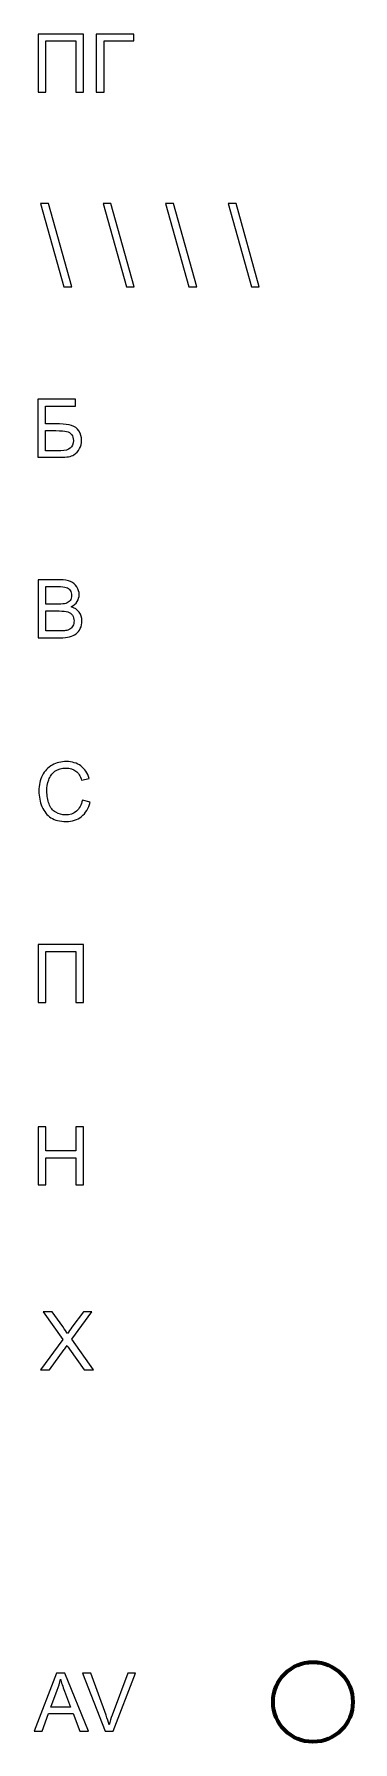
# Model space of a CAD drawing. Header units: millimetres. Extents: x -371 to 3181, y -611 to 488.
# Drawn here: x 2974 to 3074, y -48 to 488 of the extents above; entities that cross this region are included whole.
import ezdxf

# ---------------------------------------------------------------- set-up
doc = ezdxf.new("R2010")
doc.units = ezdxf.units.MM
doc.header["$MEASUREMENT"] = 0
doc.layers.add('layer 1', color=7, linetype='Continuous')

msp = doc.modelspace()

# ---------------------------------------------------------------- linework, layer by layer
at = {"layer": 'layer 1', "color": 142, "lineweight": 9}
for points, knots in [([(2975.2138, 487.8592), (2975.2138, 487.8592), (2989.4886, 487.8592), (2989.4886, 487.8592), (2989.4886, 487.8592), (2989.4886, 487.8592), (2989.4886, 469.6728), (2989.4886, 469.6728), (2989.4886, 469.6728), (2989.4886, 469.6728), (2987.0756, 469.6728), (2987.0756, 469.6728), (2987.0756, 469.6728), (2987.0756, 469.6728), (2987.0756, 485.7256), (2987.0756, 485.7256), (2987.0756, 485.7256), (2987.0756, 485.7256), (2977.6268, 485.7256), (2977.6268, 485.7256), (2977.6268, 485.7256), (2977.6268, 485.7256), (2977.6268, 469.6728), (2977.6268, 469.6728), (2977.6268, 469.6728), (2977.6268, 469.6728), (2975.2138, 469.6728), (2975.2138, 469.6728), (2975.2138, 469.6728), (2975.2138, 469.6728), (2975.2138, 487.8592), (2975.2138, 487.8592)], [0, 0, 0, 0, 0.11111111, 0.11111111, 0.11111111, 0.11111111, 0.22222222, 0.22222222, 0.22222222, 0.22222222, 0.33333333, 0.33333333, 0.33333333, 0.33333333, 0.44444444, 0.44444444, 0.44444444, 0.44444444, 0.55555556, 0.55555556, 0.55555556, 0.55555556, 0.66666667, 0.66666667, 0.66666667, 0.66666667, 0.77777778, 0.77777778, 0.77777778, 0.77777778, 1, 1, 1, 1]), ([(2993.4976, 487.8592), (2993.4976, 487.8592), (3005.2579, 487.8592), (3005.2579, 487.8592), (3005.2579, 487.8592), (3005.2579, 487.8592), (3005.2579, 485.7256), (3005.2579, 485.7256), (3005.2579, 485.7256), (3005.2579, 485.7256), (2995.9106, 485.7256), (2995.9106, 485.7256), (2995.9106, 485.7256), (2995.9106, 485.7256), (2995.9106, 469.6728), (2995.9106, 469.6728), (2995.9106, 469.6728), (2995.9106, 469.6728), (2993.4976, 469.6728), (2993.4976, 469.6728), (2993.4976, 469.6728), (2993.4976, 469.6728), (2993.4976, 487.8592), (2993.4976, 487.8592)], [0, 0, 0, 0, 0.14285714, 0.14285714, 0.14285714, 0.14285714, 0.28571429, 0.28571429, 0.28571429, 0.28571429, 0.42857143, 0.42857143, 0.42857143, 0.42857143, 0.57142857, 0.57142857, 0.57142857, 0.57142857, 0.71428571, 0.71428571, 0.71428571, 0.71428571, 1, 1, 1, 1]), ([(2983.3161, 408.641), (2983.3161, 408.641), (2976.0136, 434.7465), (2976.0136, 434.7465), (2976.0136, 434.7465), (2976.0136, 434.7465), (2978.4948, 434.7465), (2978.4948, 434.7465), (2978.4948, 434.7465), (2978.4948, 434.7465), (2985.7973, 408.641), (2985.7973, 408.641), (2985.7973, 408.641), (2985.7973, 408.641), (2983.3161, 408.641), (2983.3161, 408.641)], [0, 0, 0, 0, 0.2, 0.2, 0.2, 0.2, 0.4, 0.4, 0.4, 0.4, 0.6, 0.6, 0.6, 0.6, 1, 1, 1, 1]), ([(3002.9187, 408.641), (3002.9187, 408.641), (2995.6162, 434.7465), (2995.6162, 434.7465), (2995.6162, 434.7465), (2995.6162, 434.7465), (2998.0974, 434.7465), (2998.0974, 434.7465), (2998.0974, 434.7465), (2998.0974, 434.7465), (3005.3999, 408.641), (3005.3999, 408.641), (3005.3999, 408.641), (3005.3999, 408.641), (3002.9187, 408.641), (3002.9187, 408.641)], [0, 0, 0, 0, 0.2, 0.2, 0.2, 0.2, 0.4, 0.4, 0.4, 0.4, 0.6, 0.6, 0.6, 0.6, 1, 1, 1, 1]), ([(3022.5213, 408.641), (3022.5213, 408.641), (3015.2188, 434.7465), (3015.2188, 434.7465), (3015.2188, 434.7465), (3015.2188, 434.7465), (3017.7, 434.7465), (3017.7, 434.7465), (3017.7, 434.7465), (3017.7, 434.7465), (3025.0025, 408.641), (3025.0025, 408.641), (3025.0025, 408.641), (3025.0025, 408.641), (3022.5213, 408.641), (3022.5213, 408.641)], [0, 0, 0, 0, 0.2, 0.2, 0.2, 0.2, 0.4, 0.4, 0.4, 0.4, 0.6, 0.6, 0.6, 0.6, 1, 1, 1, 1]), ([(3042.1239, 408.641), (3042.1239, 408.641), (3034.8214, 434.7465), (3034.8214, 434.7465), (3034.8214, 434.7465), (3034.8214, 434.7465), (3037.3026, 434.7465), (3037.3026, 434.7465), (3037.3026, 434.7465), (3037.3026, 434.7465), (3044.6051, 408.641), (3044.6051, 408.641), (3044.6051, 408.641), (3044.6051, 408.641), (3042.1239, 408.641), (3042.1239, 408.641)], [0, 0, 0, 0, 0.2, 0.2, 0.2, 0.2, 0.4, 0.4, 0.4, 0.4, 0.6, 0.6, 0.6, 0.6, 1, 1, 1, 1]), ([(2975.1724, 373.3509), (2975.1724, 373.3509), (2986.9834, 373.3509), (2986.9834, 373.3509), (2986.9834, 373.3509), (2986.9834, 373.3509), (2986.9834, 371.2173), (2986.9834, 371.2173), (2986.9834, 371.2173), (2986.9834, 371.2173), (2977.5854, 371.2173), (2977.5854, 371.2173), (2977.5854, 371.2173), (2977.5854, 371.2173), (2977.5854, 365.6039), (2977.5854, 365.6039), (2977.5854, 365.6039), (2977.5854, 365.6039), (2981.9288, 365.6039), (2981.9288, 365.6039), (2981.9288, 365.6039), (2983.5332, 365.6039), (2984.8075, 365.4515), (2985.7557, 365.1425), (2985.7557, 365.1425), (2986.704, 364.8377), (2987.4618, 364.2619), (2988.0333, 363.411), (2988.0333, 363.411), (2988.6048, 362.5644), (2988.8884, 361.578), (2988.8884, 360.4519), (2988.8884, 360.4519), (2988.8884, 359.5333), (2988.6852, 358.6739), (2988.2746, 357.8781), (2988.2746, 357.8781), (2987.8639, 357.078), (2987.2543, 356.426), (2986.4415, 355.9223), (2986.4415, 355.9223), (2985.633, 355.4185), (2984.2487, 355.1645), (2982.2971, 355.1645), (2982.2971, 355.1645), (2982.2971, 355.1645), (2975.1724, 355.1645), (2975.1724, 355.1645), (2975.1724, 355.1645), (2975.1724, 355.1645), (2975.1724, 373.3509), (2975.1724, 373.3509)], [0, 0, 0, 0, 0.07142857, 0.07142857, 0.07142857, 0.07142857, 0.14285714, 0.14285714, 0.14285714, 0.14285714, 0.21428571, 0.21428571, 0.21428571, 0.21428571, 0.28571429, 0.28571429, 0.28571429, 0.28571429, 0.35714286, 0.35714286, 0.35714286, 0.35714286, 0.42857143, 0.42857143, 0.42857143, 0.42857143, 0.5, 0.5, 0.5, 0.5, 0.57142857, 0.57142857, 0.57142857, 0.57142857, 0.64285714, 0.64285714, 0.64285714, 0.64285714, 0.71428571, 0.71428571, 0.71428571, 0.71428571, 0.78571429, 0.78571429, 0.78571429, 0.78571429, 0.85714286, 0.85714286, 0.85714286, 0.85714286, 1, 1, 1, 1]), ([(2977.5854, 357.2219), (2977.5854, 357.2219), (2982.3987, 357.2219), (2982.3987, 357.2219), (2982.3987, 357.2219), (2983.6983, 357.2219), (2984.672, 357.4844), (2985.3239, 358.0135), (2985.3239, 358.0135), (2985.9716, 358.5427), (2986.2976, 359.3343), (2986.2976, 360.3884), (2986.2976, 360.3884), (2986.2976, 361.142), (2986.1113, 361.7685), (2985.7388, 362.2723), (2985.7388, 362.2723), (2985.3663, 362.776), (2984.8498, 363.1105), (2984.1894, 363.2756), (2984.1894, 363.2756), (2983.5248, 363.4407), (2982.3945, 363.5211), (2980.7985, 363.5211), (2980.7985, 363.5211), (2980.7985, 363.5211), (2977.5854, 363.5211), (2977.5854, 363.5211), (2977.5854, 363.5211), (2977.5854, 363.5211), (2977.5854, 357.2219), (2977.5854, 357.2219)], [0, 0, 0, 0, 0.11111111, 0.11111111, 0.11111111, 0.11111111, 0.22222222, 0.22222222, 0.22222222, 0.22222222, 0.33333333, 0.33333333, 0.33333333, 0.33333333, 0.44444444, 0.44444444, 0.44444444, 0.44444444, 0.55555556, 0.55555556, 0.55555556, 0.55555556, 0.66666667, 0.66666667, 0.66666667, 0.66666667, 0.77777778, 0.77777778, 0.77777778, 0.77777778, 1, 1, 1, 1]), ([(2975.2631, 298.5689), (2975.2631, 298.5689), (2975.2631, 316.7553), (2975.2631, 316.7553), (2975.2631, 316.7553), (2975.2631, 316.7553), (2982.0872, 316.7553), (2982.0872, 316.7553), (2982.0872, 316.7553), (2983.4758, 316.7553), (2984.5891, 316.5733), (2985.4316, 316.205), (2985.4316, 316.205), (2986.2698, 315.8367), (2986.9259, 315.2694), (2987.4001, 314.5032), (2987.4001, 314.5032), (2987.8784, 313.7412), (2988.1155, 312.9411), (2988.1155, 312.1029), (2988.1155, 312.1029), (2988.1155, 311.3282), (2987.9038, 310.5958), (2987.4847, 309.91), (2987.4847, 309.91), (2987.0656, 309.2242), (2986.4306, 308.6696), (2985.5797, 308.2463), (2985.5797, 308.2463), (2986.6804, 307.9246), (2987.5271, 307.3742), (2988.1155, 306.5953), (2988.1155, 306.5953), (2988.7082, 305.8206), (2989.0045, 304.902), (2989.0045, 303.8436), (2989.0045, 303.8436), (2989.0045, 302.9885), (2988.8225, 302.1969), (2988.4626, 301.4645), (2988.4626, 301.4645), (2988.1028, 300.7321), (2987.6583, 300.1691), (2987.1291, 299.7712), (2987.1291, 299.7712), (2986.6, 299.3775), (2985.9353, 299.0769), (2985.1395, 298.8737), (2985.1395, 298.8737), (2984.3394, 298.6705), (2983.3615, 298.5689), (2982.2015, 298.5689), (2982.2015, 298.5689), (2982.2015, 298.5689), (2975.2631, 298.5689), (2975.2631, 298.5689)], [0, 0, 0, 0, 0.06666667, 0.06666667, 0.06666667, 0.06666667, 0.13333333, 0.13333333, 0.13333333, 0.13333333, 0.2, 0.2, 0.2, 0.2, 0.26666667, 0.26666667, 0.26666667, 0.26666667, 0.33333333, 0.33333333, 0.33333333, 0.33333333, 0.4, 0.4, 0.4, 0.4, 0.46666667, 0.46666667, 0.46666667, 0.46666667, 0.53333333, 0.53333333, 0.53333333, 0.53333333, 0.6, 0.6, 0.6, 0.6, 0.66666667, 0.66666667, 0.66666667, 0.66666667, 0.73333333, 0.73333333, 0.73333333, 0.73333333, 0.8, 0.8, 0.8, 0.8, 0.86666667, 0.86666667, 0.86666667, 0.86666667, 1, 1, 1, 1]), ([(2977.6761, 309.1099), (2977.6761, 309.1099), (2981.6089, 309.1099), (2981.6089, 309.1099), (2981.6089, 309.1099), (2982.6757, 309.1099), (2983.4419, 309.1819), (2983.9033, 309.3216), (2983.9033, 309.3216), (2984.5172, 309.5036), (2984.9786, 309.8084), (2985.2876, 310.2317), (2985.2876, 310.2317), (2985.5967, 310.6551), (2985.7533, 311.1842), (2985.7533, 311.8235), (2985.7533, 311.8235), (2985.7533, 312.4288), (2985.6094, 312.9622), (2985.3173, 313.4194), (2985.3173, 313.4194), (2985.0294, 313.8809), (2984.6145, 314.1984), (2984.0769, 314.3677), (2984.0769, 314.3677), (2983.5393, 314.537), (2982.6164, 314.6217), (2981.3125, 314.6217), (2981.3125, 314.6217), (2981.3125, 314.6217), (2977.6761, 314.6217), (2977.6761, 314.6217), (2977.6761, 314.6217), (2977.6761, 314.6217), (2977.6761, 309.1099), (2977.6761, 309.1099)], [0, 0, 0, 0, 0.1, 0.1, 0.1, 0.1, 0.2, 0.2, 0.2, 0.2, 0.3, 0.3, 0.3, 0.3, 0.4, 0.4, 0.4, 0.4, 0.5, 0.5, 0.5, 0.5, 0.6, 0.6, 0.6, 0.6, 0.7, 0.7, 0.7, 0.7, 0.8, 0.8, 0.8, 0.8, 1, 1, 1, 1]), ([(2977.6761, 300.7025), (2977.6761, 300.7025), (2982.2058, 300.7025), (2982.2058, 300.7025), (2982.2058, 300.7025), (2982.9847, 300.7025), (2983.5308, 300.7321), (2983.8483, 300.7914), (2983.8483, 300.7914), (2984.3986, 300.8888), (2984.8643, 301.0539), (2985.2368, 301.2867), (2985.2368, 301.2867), (2985.6094, 301.5195), (2985.9142, 301.8582), (2986.1555, 302.3027), (2986.1555, 302.3027), (2986.3968, 302.7472), (2986.5153, 303.2594), (2986.5153, 303.8394), (2986.5153, 303.8394), (2986.5153, 304.521), (2986.3417, 305.1094), (2985.9904, 305.6132), (2985.9904, 305.6132), (2985.6432, 306.1169), (2985.1606, 306.4683), (2984.5426, 306.6715), (2984.5426, 306.6715), (2983.9287, 306.8747), (2983.0397, 306.9763), (2981.884, 306.9763), (2981.884, 306.9763), (2981.884, 306.9763), (2977.6761, 306.9763), (2977.6761, 306.9763), (2977.6761, 306.9763), (2977.6761, 306.9763), (2977.6761, 300.7025), (2977.6761, 300.7025)], [0, 0, 0, 0, 0.09090909, 0.09090909, 0.09090909, 0.09090909, 0.18181818, 0.18181818, 0.18181818, 0.18181818, 0.27272727, 0.27272727, 0.27272727, 0.27272727, 0.36363636, 0.36363636, 0.36363636, 0.36363636, 0.45454545, 0.45454545, 0.45454545, 0.45454545, 0.54545455, 0.54545455, 0.54545455, 0.54545455, 0.63636364, 0.63636364, 0.63636364, 0.63636364, 0.72727273, 0.72727273, 0.72727273, 0.72727273, 0.81818182, 0.81818182, 0.81818182, 0.81818182, 1, 1, 1, 1]), ([(2989.1419, 247.6296), (2989.1419, 247.6296), (2991.5549, 247.02), (2991.5549, 247.02), (2991.5549, 247.02), (2991.0511, 245.0431), (2990.1452, 243.5402), (2988.8371, 242.5031), (2988.8371, 242.5031), (2987.529, 241.4659), (2985.9288, 240.9452), (2984.0365, 240.9452), (2984.0365, 240.9452), (2982.0807, 240.9452), (2980.489, 241.3431), (2979.2613, 242.1432), (2979.2613, 242.1432), (2978.0336, 242.9391), (2977.1023, 244.0948), (2976.4631, 245.6061), (2976.4631, 245.6061), (2975.8238, 247.1216), (2975.5021, 248.743), (2975.5021, 250.4787), (2975.5021, 250.4787), (2975.5021, 252.371), (2975.8619, 254.022), (2976.5858, 255.4317), (2976.5858, 255.4317), (2977.3097, 256.8414), (2978.3384, 257.9124), (2979.6719, 258.6448), (2979.6719, 258.6448), (2981.0054, 259.3771), (2982.4744, 259.7412), (2984.0746, 259.7412), (2984.0746, 259.7412), (2985.8949, 259.7412), (2987.4232, 259.2798), (2988.6593, 258.3527), (2988.6593, 258.3527), (2989.8997, 257.4256), (2990.7633, 256.1259), (2991.2501, 254.4495), (2991.2501, 254.4495), (2991.2501, 254.4495), (2988.8879, 253.8907), (2988.8879, 253.8907), (2988.8879, 253.8907), (2988.4688, 255.2115), (2987.855, 256.1767), (2987.0549, 256.7779), (2987.0549, 256.7779), (2986.2548, 257.3832), (2985.2472, 257.6838), (2984.0323, 257.6838), (2984.0323, 257.6838), (2982.6395, 257.6838), (2981.4711, 257.3494), (2980.5355, 256.6805), (2980.5355, 256.6805), (2979.6, 256.0116), (2978.9396, 255.1099), (2978.5628, 253.9839), (2978.5628, 253.9839), (2978.1818, 252.8536), (2977.9913, 251.6894), (2977.9913, 250.4914), (2977.9913, 250.4914), (2977.9913, 248.9462), (2978.2157, 247.5958), (2978.6644, 246.4443), (2978.6644, 246.4443), (2979.1131, 245.2886), (2979.8116, 244.4292), (2980.7599, 243.8577), (2980.7599, 243.8577), (2981.7082, 243.2862), (2982.7326, 243.0026), (2983.8375, 243.0026), (2983.8375, 243.0026), (2985.1837, 243.0026), (2986.3183, 243.3921), (2987.2496, 244.1668), (2987.2496, 244.1668), (2988.1809, 244.9457), (2988.8117, 246.0972), (2989.1419, 247.6296)], [0, 0, 0, 0, 0.04347826, 0.04347826, 0.04347826, 0.04347826, 0.08695652, 0.08695652, 0.08695652, 0.08695652, 0.13043478, 0.13043478, 0.13043478, 0.13043478, 0.17391304, 0.17391304, 0.17391304, 0.17391304, 0.2173913, 0.2173913, 0.2173913, 0.2173913, 0.26086957, 0.26086957, 0.26086957, 0.26086957, 0.30434783, 0.30434783, 0.30434783, 0.30434783, 0.34782609, 0.34782609, 0.34782609, 0.34782609, 0.39130435, 0.39130435, 0.39130435, 0.39130435, 0.43478261, 0.43478261, 0.43478261, 0.43478261, 0.47826087, 0.47826087, 0.47826087, 0.47826087, 0.52173913, 0.52173913, 0.52173913, 0.52173913, 0.56521739, 0.56521739, 0.56521739, 0.56521739, 0.60869565, 0.60869565, 0.60869565, 0.60869565, 0.65217391, 0.65217391, 0.65217391, 0.65217391, 0.69565217, 0.69565217, 0.69565217, 0.69565217, 0.73913043, 0.73913043, 0.73913043, 0.73913043, 0.7826087, 0.7826087, 0.7826087, 0.7826087, 0.82608696, 0.82608696, 0.82608696, 0.82608696, 0.86956522, 0.86956522, 0.86956522, 0.86956522, 0.91304348, 0.91304348, 0.91304348, 0.91304348, 1, 1, 1, 1]), ([(2975.2138, 202.3381), (2975.2138, 202.3381), (2989.4886, 202.3381), (2989.4886, 202.3381), (2989.4886, 202.3381), (2989.4886, 202.3381), (2989.4886, 184.1517), (2989.4886, 184.1517), (2989.4886, 184.1517), (2989.4886, 184.1517), (2987.0756, 184.1517), (2987.0756, 184.1517), (2987.0756, 184.1517), (2987.0756, 184.1517), (2987.0756, 200.2045), (2987.0756, 200.2045), (2987.0756, 200.2045), (2987.0756, 200.2045), (2977.6268, 200.2045), (2977.6268, 200.2045), (2977.6268, 200.2045), (2977.6268, 200.2045), (2977.6268, 184.1517), (2977.6268, 184.1517), (2977.6268, 184.1517), (2977.6268, 184.1517), (2975.2138, 184.1517), (2975.2138, 184.1517), (2975.2138, 184.1517), (2975.2138, 184.1517), (2975.2138, 202.3381), (2975.2138, 202.3381)], [0, 0, 0, 0, 0.11111111, 0.11111111, 0.11111111, 0.11111111, 0.22222222, 0.22222222, 0.22222222, 0.22222222, 0.33333333, 0.33333333, 0.33333333, 0.33333333, 0.44444444, 0.44444444, 0.44444444, 0.44444444, 0.55555556, 0.55555556, 0.55555556, 0.55555556, 0.66666667, 0.66666667, 0.66666667, 0.66666667, 0.77777778, 0.77777778, 0.77777778, 0.77777778, 1, 1, 1, 1]), ([(2975.2253, 126.9564), (2975.2253, 126.9564), (2975.2253, 145.1428), (2975.2253, 145.1428), (2975.2253, 145.1428), (2975.2253, 145.1428), (2977.6383, 145.1428), (2977.6383, 145.1428), (2977.6383, 145.1428), (2977.6383, 145.1428), (2977.6383, 137.6498), (2977.6383, 137.6498), (2977.6383, 137.6498), (2977.6383, 137.6498), (2987.0363, 137.6498), (2987.0363, 137.6498), (2987.0363, 137.6498), (2987.0363, 137.6498), (2987.0363, 145.1428), (2987.0363, 145.1428), (2987.0363, 145.1428), (2987.0363, 145.1428), (2989.4493, 145.1428), (2989.4493, 145.1428), (2989.4493, 145.1428), (2989.4493, 145.1428), (2989.4493, 126.9564), (2989.4493, 126.9564), (2989.4493, 126.9564), (2989.4493, 126.9564), (2987.0363, 126.9564), (2987.0363, 126.9564), (2987.0363, 126.9564), (2987.0363, 126.9564), (2987.0363, 135.5162), (2987.0363, 135.5162), (2987.0363, 135.5162), (2987.0363, 135.5162), (2977.6383, 135.5162), (2977.6383, 135.5162), (2977.6383, 135.5162), (2977.6383, 135.5162), (2977.6383, 126.9564), (2977.6383, 126.9564), (2977.6383, 126.9564), (2977.6383, 126.9564), (2975.2253, 126.9564), (2975.2253, 126.9564)], [0, 0, 0, 0, 0.07692308, 0.07692308, 0.07692308, 0.07692308, 0.15384615, 0.15384615, 0.15384615, 0.15384615, 0.23076923, 0.23076923, 0.23076923, 0.23076923, 0.30769231, 0.30769231, 0.30769231, 0.30769231, 0.38461538, 0.38461538, 0.38461538, 0.38461538, 0.46153846, 0.46153846, 0.46153846, 0.46153846, 0.53846154, 0.53846154, 0.53846154, 0.53846154, 0.61538462, 0.61538462, 0.61538462, 0.61538462, 0.69230769, 0.69230769, 0.69230769, 0.69230769, 0.76923077, 0.76923077, 0.76923077, 0.76923077, 0.84615385, 0.84615385, 0.84615385, 0.84615385, 1, 1, 1, 1]), ([(2975.9473, 69.0319), (2975.9473, 69.0319), (2982.9746, 78.468), (2982.9746, 78.468), (2982.9746, 78.468), (2982.9746, 78.468), (2976.7855, 87.2183), (2976.7855, 87.2183), (2976.7855, 87.2183), (2976.7855, 87.2183), (2979.6514, 87.2183), (2979.6514, 87.2183), (2979.6514, 87.2183), (2979.6514, 87.2183), (2982.9661, 82.5659), (2982.9661, 82.5659), (2982.9661, 82.5659), (2983.6562, 81.6007), (2984.1345, 80.8641), (2984.4097, 80.3518), (2984.4097, 80.3518), (2984.8203, 80.9868), (2985.3029, 81.6642), (2985.8575, 82.3796), (2985.8575, 82.3796), (2985.8575, 82.3796), (2989.4897, 87.2183), (2989.4897, 87.2183), (2989.4897, 87.2183), (2989.4897, 87.2183), (2992.1271, 87.2183), (2992.1271, 87.2183), (2992.1271, 87.2183), (2992.1271, 87.2183), (2985.8109, 78.5738), (2985.8109, 78.5738), (2985.8109, 78.5738), (2985.8109, 78.5738), (2992.6097, 69.0319), (2992.6097, 69.0319), (2992.6097, 69.0319), (2992.6097, 69.0319), (2989.6548, 69.0319), (2989.6548, 69.0319), (2989.6548, 69.0319), (2989.6548, 69.0319), (2985.0659, 75.5174), (2985.0659, 75.5174), (2985.0659, 75.5174), (2984.8034, 75.8857), (2984.5536, 76.254), (2984.3208, 76.618), (2984.3208, 76.618), (2983.9144, 76.0084), (2983.6265, 75.5809), (2983.4487, 75.3396), (2983.4487, 75.3396), (2983.4487, 75.3396), (2978.8386, 69.0319), (2978.8386, 69.0319), (2978.8386, 69.0319), (2978.8386, 69.0319), (2975.9473, 69.0319), (2975.9473, 69.0319)], [0, 0, 0, 0, 0.05882353, 0.05882353, 0.05882353, 0.05882353, 0.11764706, 0.11764706, 0.11764706, 0.11764706, 0.17647059, 0.17647059, 0.17647059, 0.17647059, 0.23529412, 0.23529412, 0.23529412, 0.23529412, 0.29411765, 0.29411765, 0.29411765, 0.29411765, 0.35294118, 0.35294118, 0.35294118, 0.35294118, 0.41176471, 0.41176471, 0.41176471, 0.41176471, 0.47058824, 0.47058824, 0.47058824, 0.47058824, 0.52941176, 0.52941176, 0.52941176, 0.52941176, 0.58823529, 0.58823529, 0.58823529, 0.58823529, 0.64705882, 0.64705882, 0.64705882, 0.64705882, 0.70588235, 0.70588235, 0.70588235, 0.70588235, 0.76470588, 0.76470588, 0.76470588, 0.76470588, 0.82352941, 0.82352941, 0.82352941, 0.82352941, 0.88235294, 0.88235294, 0.88235294, 0.88235294, 1, 1, 1, 1]), ([(2974.0049, -44.3013), (2974.0049, -44.3013), (2980.9814, -26.1149), (2980.9814, -26.1149), (2980.9814, -26.1149), (2980.9814, -26.1149), (2983.6273, -26.1149), (2983.6273, -26.1149), (2983.6273, -26.1149), (2983.6273, -26.1149), (2991.0314, -44.3013), (2991.0314, -44.3013), (2991.0314, -44.3013), (2991.0314, -44.3013), (2988.2924, -44.3013), (2988.2924, -44.3013), (2988.2924, -44.3013), (2988.2924, -44.3013), (2986.1884, -38.7895), (2986.1884, -38.7895), (2986.1884, -38.7895), (2986.1884, -38.7895), (2978.5303, -38.7895), (2978.5303, -38.7895), (2978.5303, -38.7895), (2978.5303, -38.7895), (2976.5576, -44.3013), (2976.5576, -44.3013), (2976.5576, -44.3013), (2976.5576, -44.3013), (2974.0049, -44.3013), (2974.0049, -44.3013)], [0, 0, 0, 0, 0.11111111, 0.11111111, 0.11111111, 0.11111111, 0.22222222, 0.22222222, 0.22222222, 0.22222222, 0.33333333, 0.33333333, 0.33333333, 0.33333333, 0.44444444, 0.44444444, 0.44444444, 0.44444444, 0.55555556, 0.55555556, 0.55555556, 0.55555556, 0.66666667, 0.66666667, 0.66666667, 0.66666667, 0.77777778, 0.77777778, 0.77777778, 0.77777778, 1, 1, 1, 1]), ([(2996.2384, -44.3013), (2996.2384, -44.3013), (2989.2111, -26.1149), (2989.2111, -26.1149), (2989.2111, -26.1149), (2989.2111, -26.1149), (2991.8188, -26.1149), (2991.8188, -26.1149), (2991.8188, -26.1149), (2991.8188, -26.1149), (2996.5432, -39.3314), (2996.5432, -39.3314), (2996.5432, -39.3314), (2996.92, -40.3897), (2997.2417, -41.3803), (2997.4957, -42.3074), (2997.4957, -42.3074), (2997.7751, -41.3126), (2998.1011, -40.322), (2998.4736, -39.3314), (2998.4736, -39.3314), (2998.4736, -39.3314), (3003.3758, -26.1149), (3003.3758, -26.1149), (3003.3758, -26.1149), (3003.3758, -26.1149), (3005.8311, -26.1149), (3005.8311, -26.1149), (3005.8311, -26.1149), (3005.8311, -26.1149), (2998.7403, -44.3013), (2998.7403, -44.3013), (2998.7403, -44.3013), (2998.7403, -44.3013), (2996.2384, -44.3013), (2996.2384, -44.3013)], [0, 0, 0, 0, 0.1, 0.1, 0.1, 0.1, 0.2, 0.2, 0.2, 0.2, 0.3, 0.3, 0.3, 0.3, 0.4, 0.4, 0.4, 0.4, 0.5, 0.5, 0.5, 0.5, 0.6, 0.6, 0.6, 0.6, 0.7, 0.7, 0.7, 0.7, 0.8, 0.8, 0.8, 0.8, 1, 1, 1, 1]), ([(2979.2373, -36.8337), (2979.2373, -36.8337), (2985.4349, -36.8337), (2985.4349, -36.8337), (2985.4349, -36.8337), (2985.4349, -36.8337), (2983.5384, -31.7918), (2983.5384, -31.7918), (2983.5384, -31.7918), (2982.9669, -30.2593), (2982.5351, -28.9936), (2982.2345, -27.9945), (2982.2345, -27.9945), (2981.9847, -29.1798), (2981.6503, -30.344), (2981.2312, -31.4955), (2981.2312, -31.4955), (2981.2312, -31.4955), (2979.2373, -36.8337), (2979.2373, -36.8337)], [0, 0, 0, 0, 0.16666667, 0.16666667, 0.16666667, 0.16666667, 0.33333333, 0.33333333, 0.33333333, 0.33333333, 0.5, 0.5, 0.5, 0.5, 0.66666667, 0.66666667, 0.66666667, 0.66666667, 1, 1, 1, 1])]:
    msp.add_open_spline(points, degree=3, knots=knots, dxfattribs=at)
at = {"layer": 'layer 1', "color": 242, "lineweight": 200}
for points in [[(3061.4389, -22.6791), (3054.5353, -22.6791), (3048.9389, -28.2755), (3048.9389, -35.1791), (3048.9389, -35.1791), (3048.9389, -42.0826), (3054.5353, -47.6791), (3061.4389, -47.6791), (3061.4389, -47.6791), (3068.3424, -47.6791), (3073.9389, -42.0827), (3073.9389, -35.1791), (3073.9389, -35.1791), (3073.9389, -28.2756), (3068.3425, -22.6791), (3061.4389, -22.6791)], [(3061.4389, -22.6791), (3054.5353, -22.6791), (3048.9389, -28.2755), (3048.9389, -35.1791), (3048.9389, -35.1791), (3048.9389, -42.0826), (3054.5353, -47.6791), (3061.4389, -47.6791), (3061.4389, -47.6791), (3068.3424, -47.6791), (3073.9389, -42.0827), (3073.9389, -35.1792), (3073.9389, -35.1792), (3073.9389, -28.2756), (3068.3425, -22.6791), (3061.4389, -22.6791)], [(3061.4389, -22.6791), (3054.5353, -22.6791), (3048.9389, -28.2756), (3048.9389, -35.1791), (3048.9389, -35.1791), (3048.9389, -42.0827), (3054.5353, -47.6791), (3061.4389, -47.6791), (3061.4389, -47.6791), (3068.3424, -47.6791), (3073.9389, -42.0827), (3073.9389, -35.1792), (3073.9389, -35.1792), (3073.9389, -28.2756), (3068.3425, -22.6791), (3061.4389, -22.6791)], [(3061.4389, -22.6791), (3054.5353, -22.6791), (3048.9389, -28.2756), (3048.9389, -35.1791), (3048.9389, -35.1791), (3048.9389, -42.0827), (3054.5353, -47.6791), (3061.4389, -47.6791), (3061.4389, -47.6791), (3068.3424, -47.6792), (3073.9389, -42.0827), (3073.9389, -35.1792), (3073.9389, -35.1792), (3073.9389, -28.2756), (3068.3425, -22.6791), (3061.4389, -22.6791)], [(3061.4389, -22.6792), (3054.5353, -22.6792), (3048.9389, -28.2756), (3048.9389, -35.1791), (3048.9389, -35.1791), (3048.9389, -42.0827), (3054.5353, -47.6791), (3061.4389, -47.6792), (3061.4389, -47.6792), (3068.3424, -47.6792), (3073.9389, -42.0828), (3073.9389, -35.1792), (3073.9389, -35.1792), (3073.9389, -28.2756), (3068.3425, -22.6792), (3061.4389, -22.6792)], [(3061.4389, -22.6792), (3054.5353, -22.6792), (3048.9389, -28.2756), (3048.9389, -35.1791), (3048.9389, -35.1791), (3048.9389, -42.0827), (3054.5353, -47.6791), (3061.4389, -47.6792), (3061.4389, -47.6792), (3068.3424, -47.6792), (3073.9389, -42.0828), (3073.9389, -35.1792), (3073.9389, -35.1792), (3073.9389, -28.2756), (3068.3425, -22.6792), (3061.4389, -22.6792)], [(3061.4389, -22.6792), (3054.5353, -22.6792), (3048.9389, -28.2756), (3048.9389, -35.1792), (3048.9389, -35.1792), (3048.9389, -42.0827), (3054.5353, -47.6792), (3061.4389, -47.6792), (3061.4389, -47.6792), (3068.3424, -47.6792), (3073.9389, -42.0828), (3073.9389, -35.1792), (3073.9389, -35.1792), (3073.9389, -28.2757), (3068.3425, -22.6792), (3061.4389, -22.6792)], [(3061.4389, -22.6792), (3054.5353, -22.6792), (3048.9389, -28.2756), (3048.9389, -35.1792), (3048.9389, -35.1792), (3048.9389, -42.0827), (3054.5353, -47.6792), (3061.4389, -47.6792), (3061.4389, -47.6792), (3068.3424, -47.6792), (3073.9389, -42.0828), (3073.9389, -35.1792), (3073.9389, -35.1792), (3073.9389, -28.2757), (3068.3425, -22.6792), (3061.4389, -22.6792)], [(3061.4389, -22.6792), (3054.5353, -22.6792), (3048.9389, -28.2756), (3048.9389, -35.1792), (3048.9389, -35.1792), (3048.9389, -42.0827), (3054.5353, -47.6792), (3061.4389, -47.6792), (3061.4389, -47.6792), (3068.3424, -47.6792), (3073.9389, -42.0828), (3073.9389, -35.1793), (3073.9389, -35.1793), (3073.9389, -28.2757), (3068.3425, -22.6792), (3061.4389, -22.6792)], [(3061.4389, -22.6792), (3054.5353, -22.6792), (3048.9389, -28.2756), (3048.9389, -35.1792), (3048.9389, -35.1792), (3048.9389, -42.0828), (3054.5353, -47.6792), (3061.4389, -47.6792), (3061.4389, -47.6792), (3068.3424, -47.6792), (3073.9389, -42.0828), (3073.9389, -35.1793), (3073.9389, -35.1793), (3073.9389, -28.2757), (3068.3425, -22.6792), (3061.4389, -22.6792)], [(3061.4389, -22.6792), (3054.5353, -22.6792), (3048.9389, -28.2757), (3048.9389, -35.1792), (3048.9389, -35.1792), (3048.9389, -42.0828), (3054.5353, -47.6792), (3061.4389, -47.6792), (3061.4389, -47.6792), (3068.3424, -47.6793), (3073.9389, -42.0828), (3073.9389, -35.1793), (3073.9389, -35.1793), (3073.9389, -28.2757), (3068.3425, -22.6792), (3061.4389, -22.6792)], [(3061.4389, -22.6792), (3054.5353, -22.6792), (3048.9389, -28.2757), (3048.9389, -35.1792), (3048.9389, -35.1792), (3048.9389, -42.0828), (3054.5353, -47.6792), (3061.4389, -47.6792), (3061.4389, -47.6792), (3068.3424, -47.6793), (3073.9389, -42.0828), (3073.9389, -35.1793), (3073.9389, -35.1793), (3073.9389, -28.2757), (3068.3425, -22.6792), (3061.4389, -22.6792)], [(3061.4389, -22.6793), (3054.5353, -22.6793), (3048.9389, -28.2757), (3048.9389, -35.1792), (3048.9389, -35.1792), (3048.9389, -42.0828), (3054.5353, -47.6792), (3061.4389, -47.6793), (3061.4389, -47.6793), (3068.3424, -47.6793), (3073.9389, -42.0829), (3073.9389, -35.1793), (3073.9389, -35.1793), (3073.9389, -28.2757), (3068.3425, -22.6793), (3061.4389, -22.6793)], [(3061.4389, -22.6793), (3054.5353, -22.6793), (3048.9389, -28.2757), (3048.9389, -35.1793), (3048.9389, -35.1793), (3048.9389, -42.0828), (3054.5353, -47.6793), (3061.4389, -47.6793), (3061.4389, -47.6793), (3068.3424, -47.6793), (3073.9389, -42.0829), (3073.9389, -35.1793), (3073.9389, -35.1793), (3073.9389, -28.2757), (3068.3425, -22.6793), (3061.4389, -22.6793)], [(3061.4389, -22.6793), (3054.5353, -22.6793), (3048.9389, -28.2757), (3048.9389, -35.1793), (3048.9389, -35.1793), (3048.9389, -42.0828), (3054.5353, -47.6793), (3061.4389, -47.6793), (3061.4389, -47.6793), (3068.3424, -47.6793), (3073.9389, -42.0829), (3073.9389, -35.1793), (3073.9389, -35.1793), (3073.9389, -28.2758), (3068.3425, -22.6793), (3061.4389, -22.6793)], [(3061.4389, -22.6793), (3054.5353, -22.6793), (3048.9389, -28.2757), (3048.9389, -35.1793), (3048.9389, -35.1793), (3048.9389, -42.0828), (3054.5353, -47.6793), (3061.4389, -47.6793), (3061.4389, -47.6793), (3068.3424, -47.6793), (3073.9389, -42.0829), (3073.9389, -35.1793), (3073.9389, -35.1793), (3073.9389, -28.2758), (3068.3425, -22.6793), (3061.4389, -22.6793)], [(3061.4389, -22.6793), (3054.5353, -22.6793), (3048.9389, -28.2757), (3048.9389, -35.1793), (3048.9389, -35.1793), (3048.9389, -42.0828), (3054.5353, -47.6793), (3061.4389, -47.6793), (3061.4389, -47.6793), (3068.3424, -47.6793), (3073.9389, -42.0829), (3073.9389, -35.1794), (3073.9389, -35.1794), (3073.9389, -28.2758), (3068.3425, -22.6793), (3061.4389, -22.6793)], [(3061.4389, -22.6793), (3054.5353, -22.6793), (3048.9389, -28.2758), (3048.9389, -35.1793), (3048.9389, -35.1793), (3048.9389, -42.0829), (3054.5353, -47.6793), (3061.4389, -47.6793), (3061.4389, -47.6793), (3068.3424, -47.6793), (3073.9389, -42.0829), (3073.9389, -35.1794), (3073.9389, -35.1794), (3073.9389, -28.2758), (3068.3425, -22.6793), (3061.4389, -22.6793)], [(3061.4389, -22.6793), (3054.5353, -22.6793), (3048.9389, -28.2758), (3048.9389, -35.1793), (3048.9389, -35.1793), (3048.9389, -42.0829), (3054.5353, -47.6793), (3061.4389, -47.6793), (3061.4389, -47.6793), (3068.3424, -47.6794), (3073.9389, -42.0829), (3073.9389, -35.1794), (3073.9389, -35.1794), (3073.9389, -28.2758), (3068.3425, -22.6793), (3061.4389, -22.6793)], [(3061.4389, -22.6794), (3054.5353, -22.6794), (3048.9389, -28.2758), (3048.9389, -35.1793), (3048.9389, -35.1793), (3048.9389, -42.0829), (3054.5353, -47.6793), (3061.4389, -47.6794), (3061.4389, -47.6794), (3068.3424, -47.6794), (3073.9389, -42.083), (3073.9389, -35.1794), (3073.9389, -35.1794), (3073.9389, -28.2758), (3068.3425, -22.6794), (3061.4389, -22.6794)], [(3061.4389, -22.6794), (3054.5353, -22.6794), (3048.9389, -28.2758), (3048.9389, -35.1793), (3048.9389, -35.1793), (3048.9389, -42.0829), (3054.5353, -47.6793), (3061.4389, -47.6794), (3061.4389, -47.6794), (3068.3424, -47.6794), (3073.9389, -42.083), (3073.9389, -35.1794), (3073.9389, -35.1794), (3073.9389, -28.2758), (3068.3425, -22.6794), (3061.4389, -22.6794)]]:
    msp.add_open_spline(points, degree=3, knots=[0, 0, 0, 0, 0.2, 0.2, 0.2, 0.2, 0.4, 0.4, 0.4, 0.4, 0.6, 0.6, 0.6, 0.6, 1, 1, 1, 1], dxfattribs=at)
for points in [[(3061.4389, -22.6791), (3061.4389, -22.6791), (3061.4389, -22.6794), (3061.4389, -22.6794)], [(3061.4389, -22.6791), (3061.4389, -22.6791), (3061.4389, -22.6794), (3061.4389, -22.6794)], [(3048.9389, -35.1791), (3048.9389, -35.1791), (3048.9389, -35.1793), (3048.9389, -35.1793)], [(3073.9389, -35.1791), (3073.9389, -35.1791), (3073.9389, -35.1794), (3073.9389, -35.1794)], [(3061.4389, -47.6791), (3061.4389, -47.6791), (3061.4389, -47.6794), (3061.4389, -47.6794)]]:
    msp.add_open_spline(points, degree=3, dxfattribs=at)

doc.saveas('drawing.dxf')
